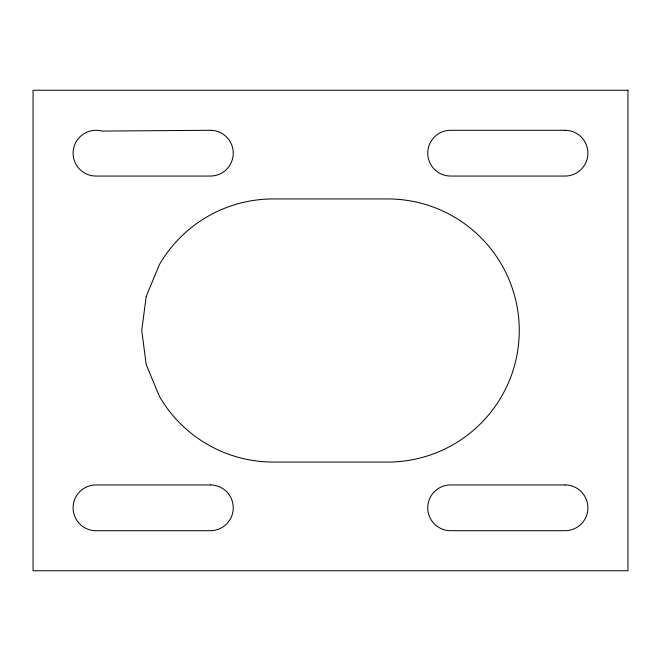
<?xml version="1.0" encoding="UTF-8"?>
<svg xmlns="http://www.w3.org/2000/svg" width="661" height="661" viewBox="0 0 661 661"><rect width="100%" height="100%" fill="white"/><g stroke="black" fill="none" stroke-linecap="round" stroke-linejoin="round"><path stroke-width="0.99" d="M146.213 296.45L141.735 330.5L146.213 364.55L159.359 396.286A131.564 131.564 0 0 0 273.299 462.064L387.701 462.064A131.564 131.564 0 0 0 519.265 330.5A131.564 131.564 0 0 0 387.701 198.936L273.299 198.936A131.564 131.564 0 0 0 159.359 264.714L146.213 296.45M210.38 130.291L101.893 131.076A22.879 22.879 0 0 0 73.288 150.187A22.879 22.879 0 0 0 95.969 176.057L210.38 176.057A22.879 22.879 0 0 0 233.259 153.17A22.879 22.879 0 0 0 210.38 130.291M627.95 90.251L33.05 90.251L33.05 570.749L627.95 570.749L627.95 90.251M565.031 130.291L450.62 130.291A22.879 22.879 0 0 0 427.741 153.17A22.879 22.879 0 0 0 450.62 176.057L565.031 176.057A22.879 22.879 0 0 0 587.91 153.17A22.879 22.879 0 0 0 565.031 130.291M210.38 484.943L95.969 484.943A22.879 22.879 0 0 0 73.09 507.83A22.879 22.879 0 0 0 95.969 530.709L210.38 530.709A22.879 22.879 0 0 0 233.259 507.83A22.879 22.879 0 0 0 210.38 484.943M565.031 484.943L450.62 484.943A22.879 22.879 0 0 0 427.741 507.83A22.879 22.879 0 0 0 450.62 530.709L565.031 530.709A22.879 22.879 0 0 0 587.91 507.83A22.879 22.879 0 0 0 565.031 484.943"/></g></svg>
